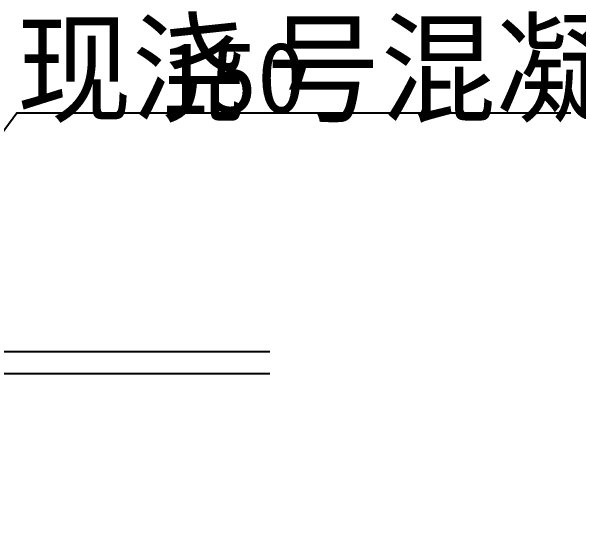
# Model space of a CAD drawing. Header units: metres. Extents: x 8939 to 13072, y 16704 to 19101.
# Drawn here: x 9789 to 10301, y 18227 to 18710 of the extents above; entities that cross this region are included whole.
import ezdxf

# ---------------------------------------------------------------- set-up
doc = ezdxf.new("R2010")
doc.units = ezdxf.units.M
for name, color, linetype in [('PUB_DIM', 3, 'Continuous'), ('PUB_TEXT', 7, 'Continuous'), ('S_SURFACE', 6, 'Continuous')]:
    doc.layers.add(name, color=color, linetype=linetype)

msp = doc.modelspace()

# ---------------------------------------------------------------- linework, layer by layer
at = {"layer": 'PUB_DIM'}
msp.add_lwpolyline([(9506.3, 18227.04), (9793.58, 18617.96), (10294.05, 18617.96)], dxfattribs=at)
at = {"layer": 'S_SURFACE'}
for p, q in [((9374.06, 18402.45), (10022.36, 18402.45)), ((9654.06, 18382.45), (10022.36, 18382.45))]:
    msp.add_line(p, q, dxfattribs=at)

# ---------------------------------------------------------------- texts
at = {"layer": 'PUB_TEXT'}
for s, height, p in [('现浇', 80, (9793.58, 18617.96)), ('号混凝土压顶', 80, (10018.33, 18617.96)), ('150', 64, (9923.74, 18617.96))]:
    msp.add_text(s, height=height, dxfattribs=at).set_placement(p)

doc.saveas('drawing.dxf')
